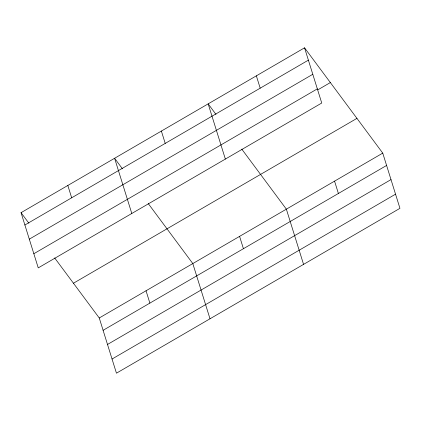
<?xml version="1.0" encoding="UTF-8"?>
<svg xmlns="http://www.w3.org/2000/svg" width="421" height="421" viewBox="0 0 421 421"><rect width="100%" height="100%" fill="white"/><g stroke="black" fill="none" stroke-linecap="round" stroke-linejoin="round"><path stroke-width="0.63" d="M304.546 47.815L321.744 103.024L38.248 267.882L21.05 212.673L304.546 47.815L382.752 153.118L399.95 208.327L116.454 373.185L99.256 317.976L54.677 257.952M24.892 225.003L308.388 60.145M29.296 239.154L312.792 74.296M33.838 253.731L317.334 88.873M317.881 89.82L330.353 82.563M73.449 283.222L356.945 118.369M99.256 317.976L382.752 153.118M103.098 330.306L386.594 165.448M107.508 344.457L391.004 179.599M112.044 359.034L395.54 194.176M215.978 114.396L208.158 103.866L225.356 159.08M241.786 149.145L286.364 209.169L303.562 264.377M122.427 168.8L114.601 158.27L131.799 213.479M148.234 203.548L192.813 263.572L210.005 318.781M21.05 212.673L28.87 223.204M334.558 181.141L338.4 193.476M256.352 75.838L260.194 88.173M239.586 236.37L243.427 248.7M161.38 131.068L165.221 143.398M146.034 290.774L149.876 303.104M67.828 185.472L71.67 197.802"/></g></svg>
